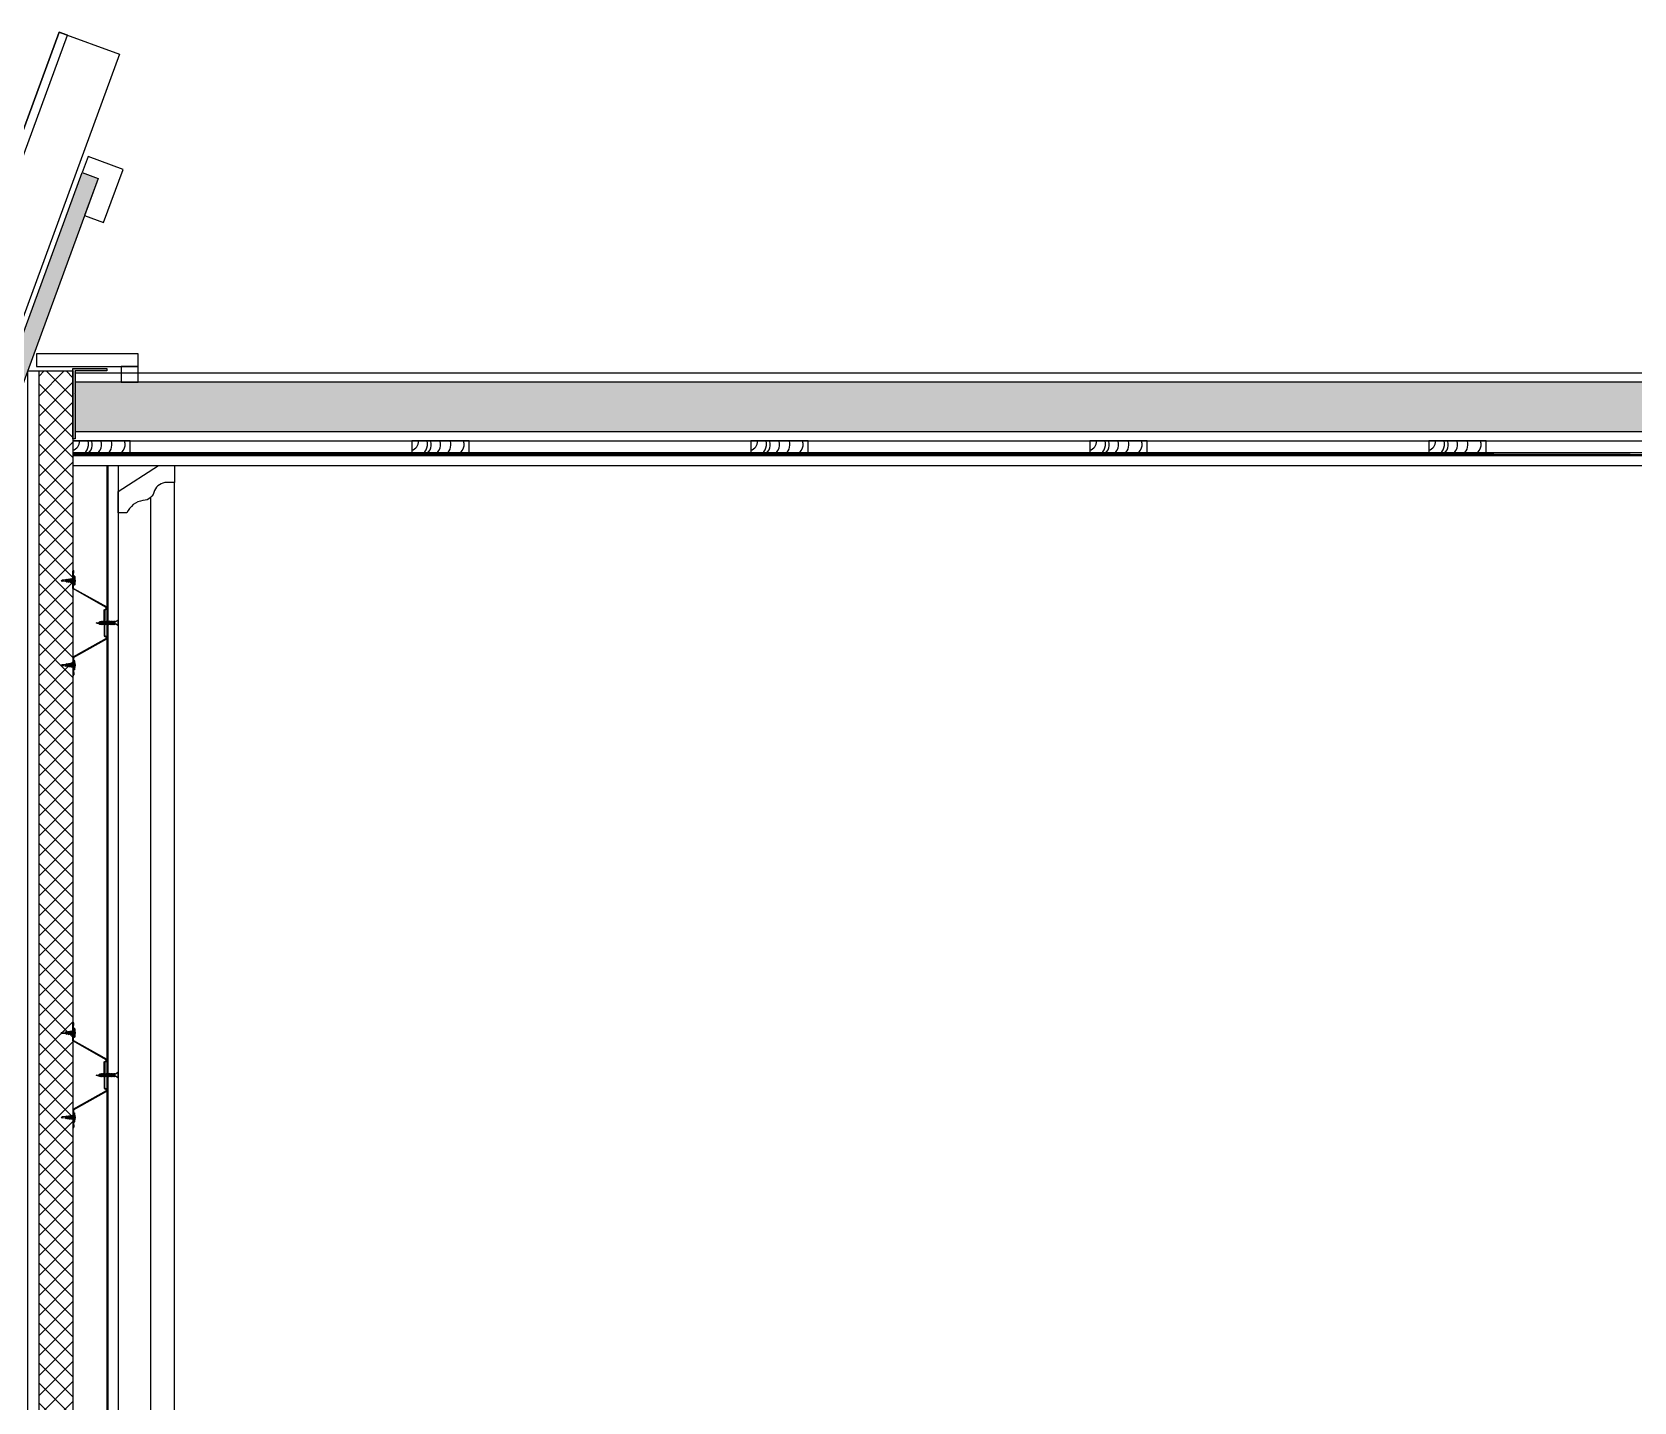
# Model space of a CAD drawing. Header units: inches. Extents: x 203 to 1065, y -1127 to 921.
# Drawn here: x 358.735 to 360.153, y 884.991 to 886.203 of the extents above; entities that cross this region are included whole.
import ezdxf

# ---------------------------------------------------------------- set-up
doc = ezdxf.new("R2010")
doc.units = ezdxf.units.IN
doc.header["$MEASUREMENT"] = 0
doc.linetypes.add('CONTINUA', pattern=[0])
doc.linetypes.add('DASHED2', pattern=[0.375, 0.25, -0.125])
for name, color, linetype in [('CORTE MUROS', 4, 'CONTINUA'), ('CORTE PERFILES Y CERCHA', 3, 'CONTINUA'), ('CORTE PROY', 8, 'CONTINUA')]:
    doc.layers.add(name, color=color, linetype=linetype)

msp = doc.modelspace()

# ---------------------------------------------------------------- hatches: boundary and pattern name
at = {"layer": 'CORTE MUROS', "ltscale": 0.5}
h = msp.add_hatch(dxfattribs=at)
h.set_pattern_fill('ANSI38', color=252, scale=0.05, angle=90.1237, style=0)
h.set_pattern_definition([(135.1236939, (355.679718, 439.0098185), (-0.00440986616, -0.004428948005), []), (225.1236939, (355.679718, 439.0098185), (-0.00439078432, -0.01326776217), [0.015625, -0.009375])])
h.paths.add_polyline_path([(356.8646, 880.809), (356.8505, 880.8142), (358.7795, 886.0785), (358.7936, 886.0733)])
at = {"layer": 'CORTE MUROS'}
h = msp.add_hatch(dxfattribs=at)
h.set_pattern_fill('HONEY', color=251, scale=0.003, angle=90, style=0)
h.set_pattern_definition([(90, (1151.800319, -1378.0106335), (-0.008248891935, 0.0142875), [0.009525, -0.01905]), (210, (1151.800319, -1378.0106335), (-0.00824889199, -0.01428749997), [0.009525, -0.01905]), (150, (1151.800319, -1378.0106335), (-0.016497783924, 3e-11), [-0.01905, 0.009525])])
h.paths.add_polyline_path([(358.7732, 885.849), (358.7732, 885.893), (361.1752, 885.893), (361.1752, 885.849)])
at = {"layer": 'CORTE PERFILES Y CERCHA', "ltscale": 0.5}
h = msp.add_hatch(dxfattribs=at)
h.set_pattern_fill('_USER', color=251, scale=0.0125, angle=135, style=0, double=1, pattern_type=0)
h.set_pattern_definition([(135, (330.188395, 595.680693), (-0.00883883476, -0.00883883476), []), (225, (330.188395, 595.680693), (0.00883883476, -0.00883883476), [])])
h.paths.add_polyline_path([(358.7412, 875.715), (358.7412, 885.903), (358.7712, 885.903), (358.7712, 875.715)])
at = {"layer": 'CORTE PERFILES Y CERCHA'}
msp.add_hatch(color=256, dxfattribs=at).paths.add_polyline_path([(358.7712, 885.843), (358.7712, 885.905), (358.789, 885.905), (358.7892, 885.9048), (358.7894, 885.905), (358.8012, 885.905), (358.8012, 885.903), (358.7732, 885.903), (358.7732, 885.8832), (358.773, 885.883), (358.7732, 885.8828), (358.7732, 885.849), (358.7732, 885.843)])

# ---------------------------------------------------------------- linework, layer by layer
at = {"layer": 'CORTE MUROS', "color": 1}
for p, q in [((358.7712, 885.841), (361.1712, 885.841)), ((358.7712, 885.8283), (361.1712, 885.8283)), ((358.7712, 885.8193), (361.1712, 885.8193))]:
    msp.add_line(p, q, dxfattribs=at)
at = {"layer": 'CORTE MUROS'}
for points in [[(356.7923, 880.8355), (358.759, 886.2027), (358.8125, 886.1831), (356.8458, 880.8159)], [(358.759, 886.2027), (356.7923, 880.8355), (356.7998, 880.8327), (358.7665, 886.1999)]]:
    msp.add_lwpolyline(points, close=True, dxfattribs=at)
for points in [[(356.8646, 880.809), (356.8505, 880.8142), (358.7795, 886.0785), (358.7936, 886.0733), (356.8646, 880.809)], [(358.7732, 885.841), (361.1752, 885.841), (361.1752, 885.901), (358.7732, 885.901)], [(361.1752, 885.893), (358.7732, 885.893)], [(361.1752, 885.849), (358.7732, 885.849)]]:
    msp.add_lwpolyline(points, dxfattribs=at)
at = {"layer": 'CORTE MUROS', "color": 1}
for points in [[(358.7712, 885.841), (358.7712, 885.8283), (358.822, 885.8283), (358.822, 885.841)], [(358.7712, 885.841), (358.7712, 885.8283), (358.822, 885.8283), (358.822, 885.841)], [(359.0712, 885.841), (359.0712, 885.8283), (359.122, 885.8283), (359.122, 885.841)], [(359.3712, 885.841), (359.3712, 885.8283), (359.422, 885.8283), (359.422, 885.841)], [(359.6712, 885.841), (359.6712, 885.8283), (359.722, 885.8283), (359.722, 885.841)], [(359.9712, 885.841), (359.9712, 885.8283), (360.022, 885.8283), (360.022, 885.841)]]:
    msp.add_lwpolyline(points, close=True, dxfattribs=at)
at = {"layer": 'CORTE MUROS', "color": 254, "linetype": 'DASHED2', "ltscale": 0.05, "const_width": 0.003, "elevation": 0}
msp.add_lwpolyline([(361.1712, 885.8297), (358.7712, 885.8297)], close=True, dxfattribs=at)
at = {"layer": 'CORTE MUROS', "color": 1}
for centre, radius, start, end in [((358.7683, 885.841), 0.00878, 288.9627, 359.9781), ((358.7683, 885.841), 0.00878, 288.9627, 359.9781), ((358.7749, 885.8381), 0.0101, 284.3105, 16.715), ((358.7749, 885.8381), 0.0101, 284.3105, 16.715), ((358.7785, 885.8377), 0.00986, 287.7246, 17.0401), ((358.7785, 885.8377), 0.00986, 287.7246, 17.0401), ((358.7865, 885.8379), 0.0101, 284.3105, 16.715), ((358.7865, 885.8379), 0.0101, 284.3105, 16.715), ((358.7945, 885.8378), 0.0112, 301.4112, 16.4414), ((358.7945, 885.8378), 0.0112, 301.4112, 16.4414), ((358.8073, 885.8379), 0.0101, 284.3105, 16.715), ((358.8073, 885.8379), 0.0101, 284.3105, 16.715), ((359.0683, 885.841), 0.00878, 288.9627, 359.9781), ((359.0749, 885.8381), 0.0101, 284.3105, 16.715), ((359.0785, 885.8377), 0.00986, 287.7246, 17.0401), ((359.0865, 885.8379), 0.0101, 284.3105, 16.715), ((359.0945, 885.8378), 0.0112, 301.4112, 16.4414), ((359.1073, 885.8379), 0.0101, 284.3105, 16.715), ((359.3683, 885.841), 0.00878, 288.9627, 359.9781), ((359.3749, 885.8381), 0.0101, 284.3105, 16.715), ((359.3785, 885.8377), 0.00986, 287.7246, 17.0401), ((359.3865, 885.8379), 0.0101, 284.3105, 16.715), ((359.3945, 885.8378), 0.0112, 301.4112, 16.4414), ((359.4073, 885.8379), 0.0101, 284.3105, 16.715), ((359.6683, 885.841), 0.00878, 288.9627, 359.9781), ((359.6749, 885.8381), 0.0101, 284.3105, 16.715), ((359.6785, 885.8377), 0.00986, 287.7246, 17.0401), ((359.6865, 885.8379), 0.0101, 284.3105, 16.715), ((359.6945, 885.8378), 0.0112, 301.4112, 16.4414), ((359.7073, 885.8379), 0.0101, 284.3105, 16.715), ((359.9683, 885.841), 0.00878, 288.9627, 359.9781), ((359.9749, 885.8381), 0.0101, 284.3105, 16.715), ((359.9785, 885.8377), 0.00986, 287.7246, 17.0401), ((359.9865, 885.8379), 0.0101, 284.3105, 16.715), ((359.9945, 885.8378), 0.0112, 301.4112, 16.4414), ((360.0073, 885.8379), 0.0101, 284.3105, 16.715)]:
    msp.add_arc(centre, radius, start, end, dxfattribs=at)
at = {"layer": 'CORTE PERFILES Y CERCHA', "color": 2}
for p, q in [((358.8012, 885.8193), (358.8012, 875.7987)), ((358.8022, 885.8193), (358.8022, 875.7987)), ((358.8112, 885.8193), (358.8112, 875.7987))]:
    msp.add_line(p, q, dxfattribs=at)
at = {"layer": 'CORTE PERFILES Y CERCHA'}
for p, q in [((358.7712, 885.7189), (358.7712, 885.7259)), ((358.7716, 885.719), (358.7716, 885.7259)), ((358.7716, 885.7259), (358.7716, 885.7259)), ((358.7716, 885.724), (358.7716, 885.7259)), ((358.7716, 885.724), (358.772, 885.724)), ((358.772, 885.724), (358.772, 885.7259)), ((358.7647, 885.7182), (358.7609, 885.7174)), ((358.7609, 885.7174), (358.7616, 885.7178)), ((358.7616, 885.7174), (358.7609, 885.7174)), ((358.7609, 885.7174), (358.7616, 885.717)), ((358.7647, 885.7182), (358.7616, 885.7178)), ((358.7616, 885.717), (358.7616, 885.7174)), ((358.765, 885.7166), (358.7616, 885.717)), ((358.7651, 885.7186), (358.7647, 885.7182)), ((358.7647, 885.7182), (358.765, 885.7166)), ((358.7655, 885.7163), (358.765, 885.7166)), ((358.7651, 885.7186), (358.7655, 885.7183)), ((358.7655, 885.7163), (358.7651, 885.7186)), ((358.7664, 885.7184), (358.7655, 885.7183)), ((358.7655, 885.7183), (358.766, 885.7165)), ((358.7655, 885.7163), (358.766, 885.7165)), ((358.7669, 885.7164), (358.766, 885.7165)), ((358.7668, 885.7188), (358.7664, 885.7184)), ((358.7664, 885.7184), (358.7669, 885.7164)), ((358.7668, 885.7188), (358.7673, 885.7185)), ((358.7674, 885.716), (358.7668, 885.7188)), ((358.7674, 885.716), (358.7669, 885.7164)), ((358.7682, 885.7186), (358.7673, 885.7185)), ((358.7673, 885.7185), (358.7678, 885.7163)), ((358.7674, 885.716), (358.7678, 885.7163)), ((358.7687, 885.7162), (358.7678, 885.7163)), ((358.7686, 885.7191), (358.7682, 885.7186)), ((358.7682, 885.7186), (358.7687, 885.7162)), ((358.7686, 885.7191), (358.769, 885.7187)), ((358.7692, 885.7157), (358.7686, 885.7191)), ((358.7692, 885.7157), (358.7687, 885.7162)), ((358.77, 885.7188), (358.769, 885.7187)), ((358.769, 885.7187), (358.7697, 885.7161)), ((358.7692, 885.7157), (358.7697, 885.7161)), ((358.7707, 885.716), (358.7697, 885.7161)), ((358.7704, 885.7194), (358.77, 885.7188)), ((358.77, 885.7188), (358.7707, 885.716)), ((358.7704, 885.7194), (358.7708, 885.7189)), ((358.7711, 885.7154), (358.7704, 885.7194)), ((358.7711, 885.7154), (358.7707, 885.716)), ((358.7716, 885.719), (358.7708, 885.7189)), ((358.7708, 885.7189), (358.7716, 885.7159)), ((358.7711, 885.7154), (358.7716, 885.7159)), ((358.7712, 885.7104), (358.7712, 885.7155)), ((358.772, 885.7209), (358.7716, 885.7204)), ((358.7716, 885.7144), (358.7716, 885.7204)), ((358.7716, 885.719), (358.7716, 885.7159)), ((358.7716, 885.7106), (358.7716, 885.7159)), ((358.772, 885.714), (358.7716, 885.7144)), ((358.772, 885.7209), (358.772, 885.714)), ((358.7721, 885.721), (358.7721, 885.7139)), ((358.7729, 885.721), (358.7729, 885.7139)), ((358.7734, 885.7174), (358.7729, 885.7174)), ((358.7943, 885.6793), (358.7947, 885.681)), ((358.795, 885.6813), (358.7946, 885.6789)), ((358.795, 885.6813), (358.7947, 885.681)), ((358.7949, 885.6791), (358.7953, 885.681)), ((358.795, 885.6813), (358.7953, 885.681)), ((358.7961, 885.6812), (358.7953, 885.681)), ((358.7955, 885.6789), (358.7961, 885.6812)), ((358.7964, 885.6815), (358.7958, 885.6785)), ((358.7964, 885.6815), (358.7961, 885.6812)), ((358.7962, 885.6789), (358.7967, 885.6812)), ((358.7964, 885.6815), (358.7967, 885.6812)), ((358.7974, 885.6812), (358.7967, 885.6812)), ((358.7968, 885.6789), (358.7974, 885.6812)), ((358.7977, 885.6815), (358.7972, 885.6785)), ((358.7977, 885.6815), (358.7974, 885.6812)), ((358.7975, 885.6789), (358.7981, 885.6812)), ((358.7977, 885.6815), (358.7981, 885.6812)), ((358.7987, 885.6812), (358.7981, 885.6812)), ((358.7982, 885.6789), (358.7987, 885.6812)), ((358.7991, 885.6815), (358.7985, 885.6785)), ((358.7991, 885.6815), (358.7987, 885.6812)), ((358.7989, 885.6789), (358.7994, 885.6812)), ((358.7991, 885.6815), (358.7994, 885.6812)), ((358.8001, 885.6812), (358.7994, 885.6812)), ((358.7995, 885.6789), (358.8001, 885.6812)), ((358.8004, 885.6815), (358.7999, 885.6785)), ((358.8004, 885.6815), (358.8001, 885.6812)), ((358.8002, 885.6789), (358.8008, 885.6812)), ((358.8004, 885.6815), (358.8008, 885.6812)), ((358.8014, 885.6812), (358.8008, 885.6812)), ((358.8009, 885.6789), (358.8014, 885.6812)), ((358.8018, 885.6815), (358.8012, 885.6785)), ((358.8018, 885.6815), (358.8014, 885.6812)), ((358.8016, 885.6789), (358.8021, 885.6812)), ((358.8018, 885.6815), (358.8021, 885.6812)), ((358.8028, 885.6812), (358.8021, 885.6812)), ((358.8028, 885.6812), (358.8021, 885.6812)), ((358.8023, 885.6789), (358.8028, 885.6812)), ((358.8023, 885.6789), (358.8028, 885.6812)), ((358.8032, 885.6815), (358.8026, 885.6785)), ((358.8032, 885.6815), (358.8028, 885.6812)), ((358.803, 885.6789), (358.8035, 885.6812)), ((358.8032, 885.6815), (358.8035, 885.6812)), ((358.8042, 885.6812), (358.8035, 885.6812)), ((358.8036, 885.6789), (358.8042, 885.6812)), ((358.8036, 885.6789), (358.8042, 885.6812)), ((358.8036, 885.6789), (358.8042, 885.6812)), ((358.8045, 885.6815), (358.804, 885.6785)), ((358.8045, 885.6815), (358.8042, 885.6812)), ((358.8043, 885.6789), (358.8049, 885.6812)), ((358.8045, 885.6815), (358.8049, 885.6812)), ((358.8055, 885.6812), (358.8049, 885.6812)), ((358.805, 885.6789), (358.8055, 885.6812)), ((358.805, 885.6789), (358.8055, 885.6812)), ((358.805, 885.6789), (358.8055, 885.6812)), ((358.8059, 885.6815), (358.8053, 885.6785)), ((358.8059, 885.6815), (358.8055, 885.6812)), ((358.8057, 885.6789), (358.8062, 885.6812)), ((358.8059, 885.6815), (358.8062, 885.6812)), ((358.8069, 885.6812), (358.8062, 885.6812)), ((358.8063, 885.6789), (358.8069, 885.6812)), ((358.8072, 885.6815), (358.8067, 885.6785)), ((358.8072, 885.6815), (358.8069, 885.6812)), ((358.8072, 885.6815), (358.8069, 885.6812)), ((358.807, 885.6789), (358.8076, 885.6812)), ((358.8072, 885.6815), (358.8076, 885.6812)), ((358.8072, 885.6815), (358.8076, 885.6812)), ((358.8082, 885.6812), (358.8076, 885.6812)), ((358.8077, 885.6789), (358.8082, 885.6812)), ((358.8086, 885.6815), (358.808, 885.6785)), ((358.8086, 885.6815), (358.8082, 885.6812)), ((358.8086, 885.6815), (358.8082, 885.6812)), ((358.8083, 885.6789), (358.8089, 885.6812)), ((358.8086, 885.6815), (358.8089, 885.6812)), ((358.8086, 885.6815), (358.8089, 885.6812)), ((358.8095, 885.6812), (358.8089, 885.6812)), ((358.8096, 885.6812), (358.8089, 885.6812)), ((358.8112, 885.6826), (358.8096, 885.6812)), ((358.8112, 885.6775), (358.8112, 885.6826)), ((358.7942, 885.6793), (358.7919, 885.68)), ((358.7946, 885.6789), (358.7943, 885.6793)), ((358.7946, 885.6789), (358.7949, 885.6791)), ((358.7955, 885.6789), (358.7949, 885.6791)), ((358.7958, 885.6785), (358.7955, 885.6789)), ((358.7958, 885.6785), (358.7962, 885.6789)), ((358.7968, 885.6789), (358.7962, 885.6789)), ((358.7972, 885.6785), (358.7968, 885.6789)), ((358.7972, 885.6785), (358.7975, 885.6789)), ((358.7982, 885.6789), (358.7975, 885.6789)), ((358.7985, 885.6785), (358.7982, 885.6789)), ((358.7985, 885.6785), (358.7989, 885.6789)), ((358.7995, 885.6789), (358.7989, 885.6789)), ((358.7999, 885.6785), (358.7995, 885.6789)), ((358.7999, 885.6785), (358.8002, 885.6789)), ((358.8009, 885.6789), (358.8002, 885.6789)), ((358.8012, 885.6785), (358.8009, 885.6789)), ((358.8012, 885.6785), (358.8016, 885.6789)), ((358.8023, 885.6789), (358.8016, 885.6789)), ((358.8026, 885.6785), (358.8023, 885.6789)), ((358.8026, 885.6785), (358.803, 885.6789)), ((358.8036, 885.6789), (358.803, 885.6789)), ((358.804, 885.6785), (358.8036, 885.6789)), ((358.804, 885.6785), (358.8043, 885.6789)), ((358.805, 885.6789), (358.8043, 885.6789)), ((358.8053, 885.6785), (358.805, 885.6789)), ((358.8053, 885.6785), (358.8057, 885.6789)), ((358.8063, 885.6789), (358.8057, 885.6789)), ((358.8067, 885.6785), (358.8063, 885.6789)), ((358.8067, 885.6785), (358.807, 885.6789)), ((358.8077, 885.6789), (358.807, 885.6789)), ((358.808, 885.6785), (358.8077, 885.6789)), ((358.808, 885.6785), (358.8084, 885.6789)), ((358.8096, 885.6789), (358.8083, 885.6789)), ((358.8089, 885.6789), (358.8084, 885.6789)), ((358.8112, 885.6775), (358.8096, 885.6789)), ((358.8112, 885.68), (358.8108, 885.68)), ((358.7609, 885.6427), (358.7616, 885.6431)), ((358.7616, 885.6427), (358.7609, 885.6427)), ((358.7609, 885.6427), (358.7616, 885.6422)), ((358.7647, 885.6419), (358.7609, 885.6427)), ((358.765, 885.6434), (358.7616, 885.6431)), ((358.7616, 885.6431), (358.7616, 885.6427)), ((358.7647, 885.6419), (358.7616, 885.6422)), ((358.7647, 885.6419), (358.765, 885.6435)), ((358.7651, 885.6415), (358.7647, 885.6419)), ((358.7655, 885.6438), (358.765, 885.6435)), ((358.7655, 885.6438), (358.7651, 885.6415)), ((358.7651, 885.6415), (358.7655, 885.6418)), ((358.7655, 885.6438), (358.766, 885.6436)), ((358.7655, 885.6418), (358.766, 885.6436)), ((358.7664, 885.6417), (358.7655, 885.6418)), ((358.7669, 885.6437), (358.766, 885.6436)), ((358.7664, 885.6417), (358.7669, 885.6437)), ((358.7668, 885.6412), (358.7664, 885.6417)), ((358.7674, 885.6441), (358.7668, 885.6412)), ((358.7668, 885.6412), (358.7673, 885.6416)), ((358.7674, 885.6441), (358.7669, 885.6437)), ((358.7673, 885.6416), (358.7678, 885.6438)), ((358.7682, 885.6415), (358.7673, 885.6416)), ((358.7674, 885.6441), (358.7678, 885.6438)), ((358.7687, 885.6439), (358.7678, 885.6438)), ((358.7682, 885.6415), (358.7687, 885.6439)), ((358.7686, 885.641), (358.7682, 885.6415)), ((358.7692, 885.6444), (358.7686, 885.641)), ((358.7686, 885.641), (358.769, 885.6414)), ((358.7692, 885.6444), (358.7687, 885.6439)), ((358.769, 885.6414), (358.7697, 885.644)), ((358.77, 885.6413), (358.769, 885.6414)), ((358.7692, 885.6444), (358.7697, 885.644)), ((358.7707, 885.6441), (358.7697, 885.644)), ((358.77, 885.6413), (358.7707, 885.6441)), ((358.7704, 885.6407), (358.77, 885.6413)), ((358.7711, 885.6447), (358.7704, 885.6407)), ((358.7704, 885.6407), (358.7708, 885.6412)), ((358.7711, 885.6447), (358.7707, 885.6441)), ((358.7708, 885.6412), (358.7716, 885.6442)), ((358.7716, 885.6411), (358.7708, 885.6412)), ((358.7711, 885.6447), (358.7716, 885.6442)), ((358.7712, 885.6497), (358.7712, 885.6446)), ((358.7712, 885.6412), (358.7712, 885.6342)), ((358.7716, 885.6494), (358.7716, 885.6442)), ((358.772, 885.6461), (358.7716, 885.6457)), ((358.7716, 885.6457), (358.7716, 885.6442)), ((358.7716, 885.6411), (358.7716, 885.6442)), ((358.7716, 885.6411), (358.7716, 885.6342)), ((358.7716, 885.6411), (358.7716, 885.6397)), ((358.772, 885.6392), (358.7716, 885.6397)), ((358.772, 885.6392), (358.772, 885.6461)), ((358.7721, 885.6391), (358.7721, 885.6462)), ((358.7729, 885.6391), (358.7729, 885.6462)), ((358.7734, 885.6427), (358.7729, 885.6427)), ((358.7716, 885.6361), (358.7716, 885.6342)), ((358.7716, 885.6361), (358.772, 885.6361)), ((358.7716, 885.6342), (358.7716, 885.6342)), ((358.772, 885.6361), (358.772, 885.6342)), ((358.7647, 885.3182), (358.7609, 885.3174)), ((358.7609, 885.3174), (358.7616, 885.3178)), ((358.7616, 885.3174), (358.7609, 885.3174)), ((358.7609, 885.3174), (358.7616, 885.317)), ((358.7647, 885.3182), (358.7616, 885.3178)), ((358.7616, 885.317), (358.7616, 885.3174)), ((358.765, 885.3166), (358.7616, 885.317)), ((358.7651, 885.3186), (358.7647, 885.3182)), ((358.7647, 885.3182), (358.765, 885.3166)), ((358.7655, 885.3163), (358.765, 885.3166)), ((358.7651, 885.3186), (358.7655, 885.3183)), ((358.7655, 885.3163), (358.7651, 885.3186)), ((358.7664, 885.3184), (358.7655, 885.3183)), ((358.7655, 885.3183), (358.766, 885.3165)), ((358.7655, 885.3163), (358.766, 885.3165)), ((358.7669, 885.3164), (358.766, 885.3165)), ((358.7668, 885.3188), (358.7664, 885.3184)), ((358.7664, 885.3184), (358.7669, 885.3164)), ((358.7668, 885.3188), (358.7673, 885.3185)), ((358.7674, 885.316), (358.7668, 885.3188)), ((358.7674, 885.316), (358.7669, 885.3164)), ((358.7682, 885.3186), (358.7673, 885.3185)), ((358.7673, 885.3185), (358.7678, 885.3163)), ((358.7674, 885.316), (358.7678, 885.3163)), ((358.7687, 885.3162), (358.7678, 885.3163)), ((358.7686, 885.3191), (358.7682, 885.3186)), ((358.7682, 885.3186), (358.7687, 885.3162)), ((358.7686, 885.3191), (358.769, 885.3187)), ((358.7692, 885.3157), (358.7686, 885.3191)), ((358.7692, 885.3157), (358.7687, 885.3162)), ((358.77, 885.3188), (358.769, 885.3187)), ((358.769, 885.3187), (358.7697, 885.3161)), ((358.7692, 885.3157), (358.7697, 885.3161)), ((358.7707, 885.316), (358.7697, 885.3161)), ((358.7704, 885.3194), (358.77, 885.3188)), ((358.77, 885.3188), (358.7707, 885.316)), ((358.7704, 885.3194), (358.7708, 885.3189)), ((358.7711, 885.3154), (358.7704, 885.3194)), ((358.7711, 885.3154), (358.7707, 885.316)), ((358.7716, 885.319), (358.7708, 885.3189)), ((358.7708, 885.3189), (358.7716, 885.3159)), ((358.7711, 885.3154), (358.7716, 885.3159)), ((358.7712, 885.3189), (358.7712, 885.3259)), ((358.7712, 885.3104), (358.7712, 885.3155)), ((358.7716, 885.319), (358.7716, 885.3259)), ((358.7716, 885.3259), (358.7716, 885.3259)), ((358.7716, 885.324), (358.7716, 885.3259)), ((358.7716, 885.324), (358.772, 885.324)), ((358.772, 885.3209), (358.7716, 885.3204)), ((358.7716, 885.3144), (358.7716, 885.3204)), ((358.7716, 885.319), (358.7716, 885.3159)), ((358.7716, 885.3106), (358.7716, 885.3159)), ((358.772, 885.314), (358.7716, 885.3144)), ((358.772, 885.324), (358.772, 885.3259)), ((358.772, 885.3209), (358.772, 885.314)), ((358.7721, 885.321), (358.7721, 885.3139)), ((358.7729, 885.321), (358.7729, 885.3139)), ((358.7734, 885.3174), (358.7729, 885.3174)), ((358.7942, 885.2793), (358.7919, 885.28)), ((358.7943, 885.2793), (358.7947, 885.281)), ((358.7946, 885.2789), (358.7943, 885.2793)), ((358.795, 885.2813), (358.7946, 885.2789)), ((358.7946, 885.2789), (358.7949, 885.2791)), ((358.795, 885.2813), (358.7947, 885.281)), ((358.7949, 885.2791), (358.7953, 885.281)), ((358.7955, 885.2789), (358.7949, 885.2791)), ((358.795, 885.2813), (358.7953, 885.281)), ((358.7961, 885.2812), (358.7953, 885.281)), ((358.7955, 885.2789), (358.7961, 885.2812)), ((358.7958, 885.2785), (358.7955, 885.2789)), ((358.7964, 885.2815), (358.7958, 885.2785)), ((358.7958, 885.2785), (358.7962, 885.2789)), ((358.7964, 885.2815), (358.7961, 885.2812)), ((358.7962, 885.2789), (358.7967, 885.2812)), ((358.7968, 885.2789), (358.7962, 885.2789)), ((358.7964, 885.2815), (358.7967, 885.2812)), ((358.7974, 885.2812), (358.7967, 885.2812)), ((358.7968, 885.2789), (358.7974, 885.2812)), ((358.7972, 885.2785), (358.7968, 885.2789)), ((358.7977, 885.2815), (358.7972, 885.2785)), ((358.7972, 885.2785), (358.7975, 885.2789)), ((358.7977, 885.2815), (358.7974, 885.2812)), ((358.7975, 885.2789), (358.7981, 885.2812)), ((358.7982, 885.2789), (358.7975, 885.2789)), ((358.7977, 885.2815), (358.7981, 885.2812)), ((358.7987, 885.2812), (358.7981, 885.2812)), ((358.7982, 885.2789), (358.7987, 885.2812)), ((358.7985, 885.2785), (358.7982, 885.2789)), ((358.7991, 885.2815), (358.7985, 885.2785)), ((358.7985, 885.2785), (358.7989, 885.2789)), ((358.7991, 885.2815), (358.7987, 885.2812)), ((358.7989, 885.2789), (358.7994, 885.2812)), ((358.7995, 885.2789), (358.7989, 885.2789)), ((358.7991, 885.2815), (358.7994, 885.2812)), ((358.8001, 885.2812), (358.7994, 885.2812)), ((358.7995, 885.2789), (358.8001, 885.2812)), ((358.7999, 885.2785), (358.7995, 885.2789)), ((358.8004, 885.2815), (358.7999, 885.2785)), ((358.7999, 885.2785), (358.8002, 885.2789)), ((358.8004, 885.2815), (358.8001, 885.2812)), ((358.8002, 885.2789), (358.8008, 885.2812)), ((358.8009, 885.2789), (358.8002, 885.2789)), ((358.8004, 885.2815), (358.8008, 885.2812)), ((358.8014, 885.2812), (358.8008, 885.2812)), ((358.8009, 885.2789), (358.8014, 885.2812)), ((358.8012, 885.2785), (358.8009, 885.2789)), ((358.8018, 885.2815), (358.8012, 885.2785)), ((358.8012, 885.2785), (358.8016, 885.2789)), ((358.8018, 885.2815), (358.8014, 885.2812)), ((358.8016, 885.2789), (358.8021, 885.2812)), ((358.8023, 885.2789), (358.8016, 885.2789)), ((358.8018, 885.2815), (358.8021, 885.2812)), ((358.8028, 885.2812), (358.8021, 885.2812)), ((358.8028, 885.2812), (358.8021, 885.2812)), ((358.8023, 885.2789), (358.8028, 885.2812)), ((358.8023, 885.2789), (358.8028, 885.2812)), ((358.8026, 885.2785), (358.8023, 885.2789)), ((358.8032, 885.2815), (358.8026, 885.2785)), ((358.8026, 885.2785), (358.803, 885.2789)), ((358.8032, 885.2815), (358.8028, 885.2812)), ((358.803, 885.2789), (358.8035, 885.2812)), ((358.8036, 885.2789), (358.803, 885.2789)), ((358.8032, 885.2815), (358.8035, 885.2812)), ((358.8042, 885.2812), (358.8035, 885.2812)), ((358.8036, 885.2789), (358.8042, 885.2812)), ((358.8036, 885.2789), (358.8042, 885.2812)), ((358.8036, 885.2789), (358.8042, 885.2812)), ((358.804, 885.2785), (358.8036, 885.2789)), ((358.8045, 885.2815), (358.804, 885.2785)), ((358.804, 885.2785), (358.8043, 885.2789)), ((358.8045, 885.2815), (358.8042, 885.2812)), ((358.8043, 885.2789), (358.8049, 885.2812)), ((358.805, 885.2789), (358.8043, 885.2789)), ((358.8045, 885.2815), (358.8049, 885.2812)), ((358.8055, 885.2812), (358.8049, 885.2812)), ((358.805, 885.2789), (358.8055, 885.2812)), ((358.805, 885.2789), (358.8055, 885.2812)), ((358.805, 885.2789), (358.8055, 885.2812)), ((358.8053, 885.2785), (358.805, 885.2789)), ((358.8059, 885.2815), (358.8053, 885.2785)), ((358.8053, 885.2785), (358.8057, 885.2789)), ((358.8059, 885.2815), (358.8055, 885.2812)), ((358.8057, 885.2789), (358.8062, 885.2812)), ((358.8063, 885.2789), (358.8057, 885.2789)), ((358.8059, 885.2815), (358.8062, 885.2812)), ((358.8069, 885.2812), (358.8062, 885.2812)), ((358.8063, 885.2789), (358.8069, 885.2812)), ((358.8067, 885.2785), (358.8063, 885.2789)), ((358.8072, 885.2815), (358.8067, 885.2785)), ((358.8067, 885.2785), (358.807, 885.2789)), ((358.8072, 885.2815), (358.8069, 885.2812)), ((358.8072, 885.2815), (358.8069, 885.2812)), ((358.807, 885.2789), (358.8076, 885.2812)), ((358.8077, 885.2789), (358.807, 885.2789)), ((358.8072, 885.2815), (358.8076, 885.2812)), ((358.8072, 885.2815), (358.8076, 885.2812)), ((358.8082, 885.2812), (358.8076, 885.2812)), ((358.8077, 885.2789), (358.8082, 885.2812)), ((358.808, 885.2785), (358.8077, 885.2789)), ((358.8086, 885.2815), (358.808, 885.2785)), ((358.808, 885.2785), (358.8084, 885.2789)), ((358.8086, 885.2815), (358.8082, 885.2812)), ((358.8086, 885.2815), (358.8082, 885.2812)), ((358.8083, 885.2789), (358.8089, 885.2812)), ((358.8096, 885.2789), (358.8083, 885.2789)), ((358.8089, 885.2789), (358.8084, 885.2789)), ((358.8086, 885.2815), (358.8089, 885.2812)), ((358.8086, 885.2815), (358.8089, 885.2812)), ((358.8095, 885.2812), (358.8089, 885.2812)), ((358.8096, 885.2812), (358.8089, 885.2812)), ((358.8112, 885.2826), (358.8096, 885.2812)), ((358.8112, 885.2775), (358.8096, 885.2789)), ((358.8112, 885.28), (358.8108, 885.28)), ((358.8112, 885.2775), (358.8112, 885.2826)), ((358.7609, 885.2427), (358.7616, 885.2431)), ((358.7616, 885.2427), (358.7609, 885.2427)), ((358.7609, 885.2427), (358.7616, 885.2422)), ((358.7647, 885.2419), (358.7609, 885.2427)), ((358.765, 885.2434), (358.7616, 885.2431)), ((358.7616, 885.2431), (358.7616, 885.2427)), ((358.7647, 885.2419), (358.7616, 885.2422)), ((358.7647, 885.2419), (358.765, 885.2435)), ((358.7651, 885.2415), (358.7647, 885.2419)), ((358.7655, 885.2438), (358.765, 885.2435)), ((358.7655, 885.2438), (358.7651, 885.2415)), ((358.7651, 885.2415), (358.7655, 885.2418)), ((358.7655, 885.2438), (358.766, 885.2436)), ((358.7655, 885.2418), (358.766, 885.2436)), ((358.7664, 885.2417), (358.7655, 885.2418)), ((358.7669, 885.2437), (358.766, 885.2436)), ((358.7664, 885.2417), (358.7669, 885.2437)), ((358.7668, 885.2412), (358.7664, 885.2417)), ((358.7674, 885.2441), (358.7668, 885.2412)), ((358.7668, 885.2412), (358.7673, 885.2416)), ((358.7674, 885.2441), (358.7669, 885.2437)), ((358.7673, 885.2416), (358.7678, 885.2438)), ((358.7682, 885.2415), (358.7673, 885.2416)), ((358.7674, 885.2441), (358.7678, 885.2438)), ((358.7687, 885.2439), (358.7678, 885.2438)), ((358.7682, 885.2415), (358.7687, 885.2439)), ((358.7686, 885.241), (358.7682, 885.2415)), ((358.7692, 885.2444), (358.7686, 885.241)), ((358.7686, 885.241), (358.769, 885.2414)), ((358.7692, 885.2444), (358.7687, 885.2439)), ((358.769, 885.2414), (358.7697, 885.244)), ((358.77, 885.2413), (358.769, 885.2414)), ((358.7692, 885.2444), (358.7697, 885.244)), ((358.7707, 885.2441), (358.7697, 885.244)), ((358.77, 885.2413), (358.7707, 885.2441)), ((358.7704, 885.2407), (358.77, 885.2413)), ((358.7711, 885.2447), (358.7704, 885.2407)), ((358.7704, 885.2407), (358.7708, 885.2412)), ((358.7711, 885.2447), (358.7707, 885.2441)), ((358.7708, 885.2412), (358.7716, 885.2442)), ((358.7716, 885.2411), (358.7708, 885.2412)), ((358.7711, 885.2447), (358.7716, 885.2442)), ((358.7712, 885.2497), (358.7712, 885.2446)), ((358.7712, 885.2412), (358.7712, 885.2342)), ((358.7716, 885.2494), (358.7716, 885.2442)), ((358.772, 885.2461), (358.7716, 885.2457)), ((358.7716, 885.2457), (358.7716, 885.2442)), ((358.7716, 885.2411), (358.7716, 885.2442)), ((358.7716, 885.2411), (358.7716, 885.2342)), ((358.7716, 885.2411), (358.7716, 885.2397)), ((358.772, 885.2392), (358.772, 885.2461)), ((358.7721, 885.2391), (358.7721, 885.2462)), ((358.7729, 885.2391), (358.7729, 885.2462)), ((358.7734, 885.2427), (358.7729, 885.2427)), ((358.772, 885.2392), (358.7716, 885.2397)), ((358.7716, 885.2361), (358.7716, 885.2342)), ((358.7716, 885.2361), (358.772, 885.2361)), ((358.7716, 885.2342), (358.7716, 885.2342)), ((358.772, 885.2361), (358.772, 885.2342))]:
    msp.add_line(p, q, dxfattribs=at)
for points in [[(358.7847, 886.0926), (358.7795, 886.0785), (358.7936, 886.0733), (358.7815, 886.0405), (358.7984, 886.0343), (358.8157, 886.0812)], [(358.8289, 885.907), (358.8289, 885.918), (358.7389, 885.918), (358.7389, 885.907)], [(358.7312, 875.715), (358.7312, 885.903), (358.7712, 885.903), (358.7712, 875.715)], [(358.8289, 885.907), (358.8139, 885.907), (358.8139, 885.893), (358.8289, 885.893)]]:
    msp.add_lwpolyline(points, close=True, dxfattribs=at)
at = {"layer": 'CORTE PERFILES Y CERCHA', "color": 2}
msp.add_lwpolyline([(358.7412, 875.715), (358.7412, 885.903), (358.7712, 885.903), (358.7712, 875.715)], close=True, dxfattribs=at)
at = {"layer": 'CORTE PERFILES Y CERCHA'}
for points in [[(358.7732, 885.8828), (358.7732, 885.843), (358.7712, 885.843), (358.7712, 885.905), (358.789, 885.905), (358.7892, 885.9048), (358.7894, 885.905), (358.8012, 885.905), (358.8012, 885.903), (358.7732, 885.903), (358.7732, 885.8832), (358.773, 885.883), (358.7732, 885.8828)], [(358.7988, 885.6812), (358.7988, 885.6917), (358.8007, 885.6926), (358.8007, 885.6937), (358.7712, 885.7104)], [(358.7716, 885.7106), (358.8012, 885.6942), (358.8012, 885.6923), (358.7993, 885.6914), (358.7993, 885.6814)], [(358.7988, 885.6786), (358.7988, 885.6684), (358.8007, 885.6675), (358.8007, 885.6663), (358.7712, 885.6497)], [(358.7716, 885.6494), (358.8012, 885.6659), (358.8012, 885.6678), (358.7993, 885.6687), (358.7993, 885.6789)], [(358.7988, 885.2812), (358.7988, 885.2917), (358.8007, 885.2926), (358.8007, 885.2937), (358.7712, 885.3104)], [(358.7716, 885.3106), (358.8012, 885.2942), (358.8012, 885.2923), (358.7993, 885.2914), (358.7993, 885.2814)], [(358.7988, 885.2786), (358.7988, 885.2684), (358.8007, 885.2675), (358.8007, 885.2663), (358.7712, 885.2497)], [(358.7716, 885.2494), (358.8012, 885.2659), (358.8012, 885.2678), (358.7993, 885.2687), (358.7993, 885.2789)]]:
    msp.add_lwpolyline(points, dxfattribs=at)
msp.add_lwpolyline([(358.8112, 885.7773), (358.8112, 885.7964), (358.8468, 885.8193), (358.8612, 885.8193), (358.8612, 885.8044), (358.8542, 885.8044, 0.278398), (358.8433, 885.7971, -0.359853), (358.8332, 885.7883, 0.263671), (358.819, 885.7773)], format="xyb", close=True, dxfattribs=at)
for centre, radius, start, end in [((358.7716, 885.7259), 0.000437, 0, 180), ((358.7725, 885.721), 0.000403, 0, 180), ((358.7725, 885.7139), 0.000403, 180, 0), ((358.7636, 885.7174), 0.00976, 342.0915, 17.9085), ((358.7923, 885.6832), 0.00322, 261.9716, 316.3452), ((358.7725, 885.6462), 0.000403, 0, 180), ((358.7725, 885.6391), 0.000403, 180, 0), ((358.7636, 885.6427), 0.00976, 342.0915, 17.9085), ((358.7716, 885.6342), 0.000437, 180, 0), ((358.7716, 885.3259), 0.000437, 0, 180), ((358.7725, 885.321), 0.000403, 0, 180), ((358.7725, 885.3139), 0.000403, 180, 0), ((358.7636, 885.3174), 0.00976, 342.0915, 17.9085), ((358.7923, 885.2832), 0.00322, 261.9716, 316.3452), ((358.7725, 885.2462), 0.000403, 0, 180), ((358.7636, 885.2427), 0.00976, 342.0915, 17.9085), ((358.7716, 885.2342), 0.000437, 180, 0), ((358.7725, 885.2391), 0.000403, 180, 0)]:
    msp.add_arc(centre, radius, start, end, dxfattribs=at)
at = {"layer": 'CORTE PROY', "ltscale": 0.5}
for p, q in [((358.8612, 884.5485), (358.8612, 885.8044)), ((358.8398, 885.7909), (358.8398, 884.5201))]:
    msp.add_line(p, q, dxfattribs=at)

doc.saveas('drawing.dxf')
